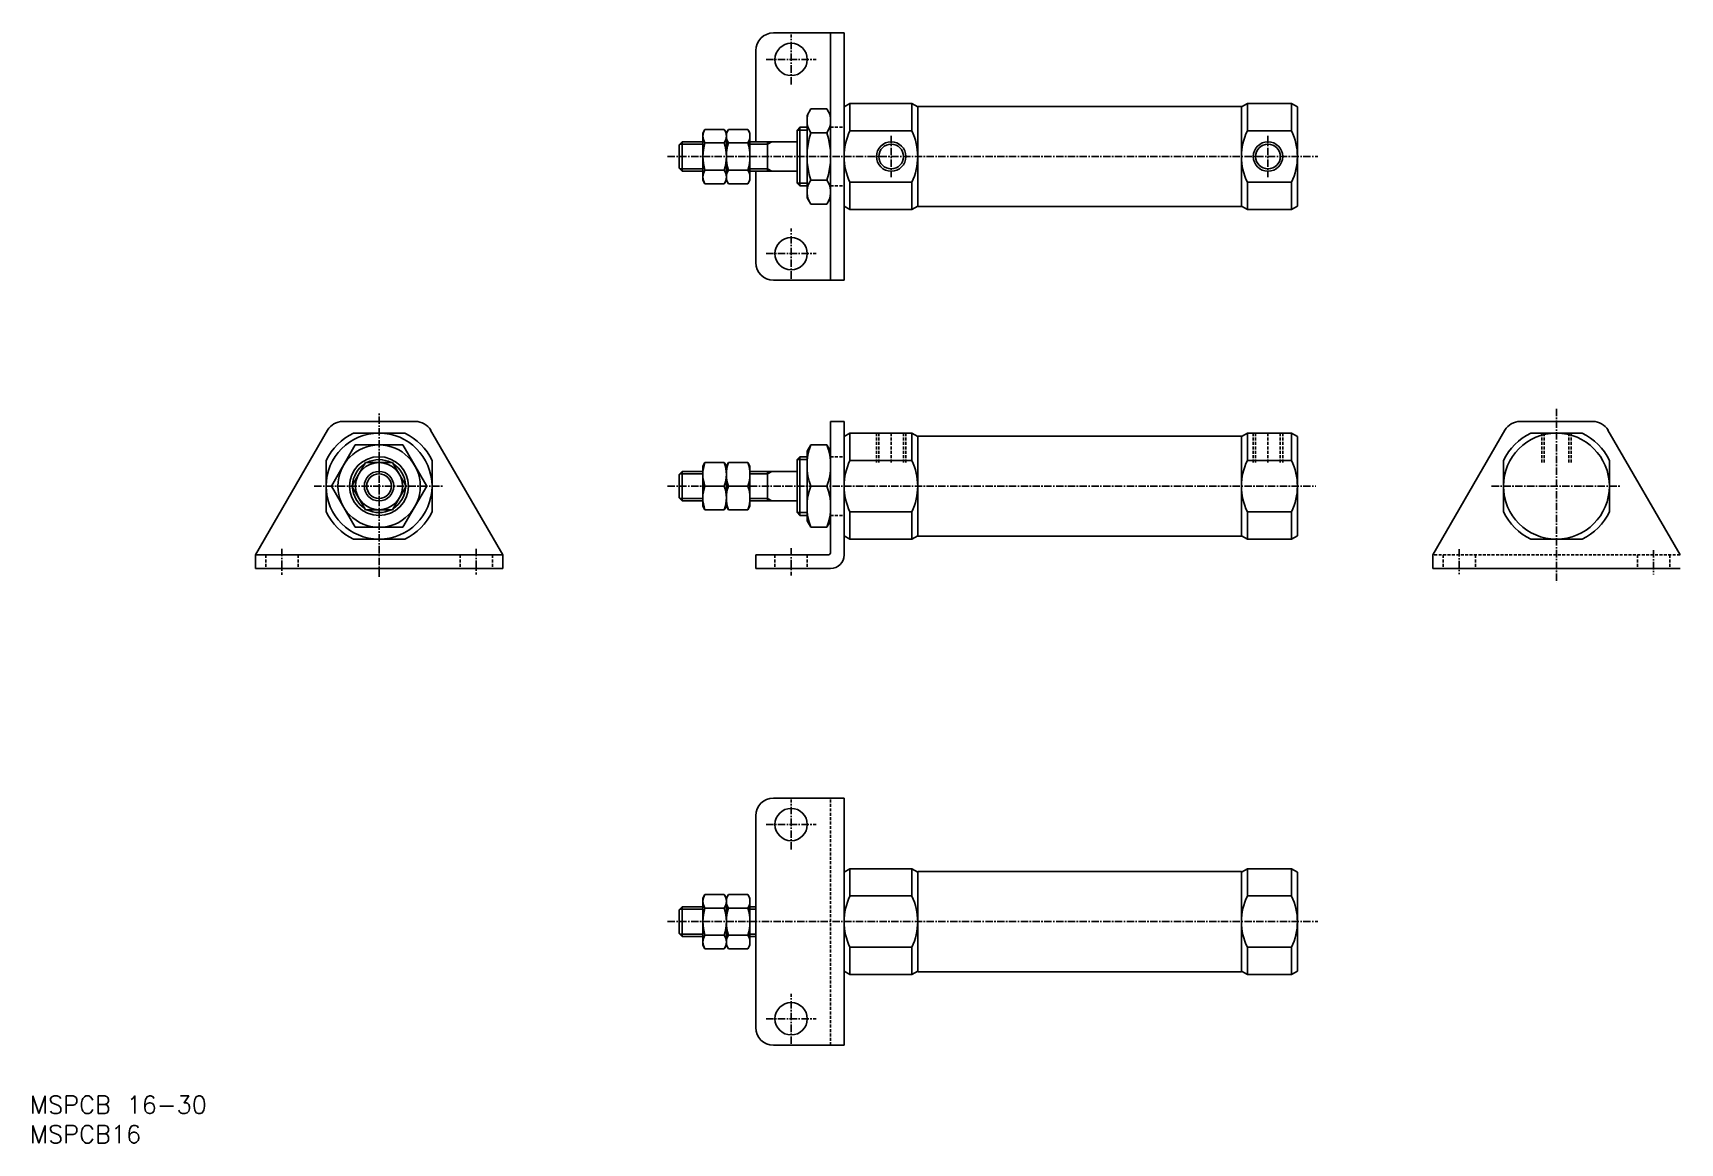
# Model space of a CAD drawing. Extents: x 1 to 280, y 0 to 189.
import ezdxf

# ---------------------------------------------------------------- set-up
doc = ezdxf.new("R2010")
doc.units = 0
doc.linetypes.add('CENTER', pattern=[2, 1.25, -0.25, 0.25, -0.25])
doc.linetypes.add('DASHED', pattern=[0.75, 0.5, -0.25])
doc.layers.get('0').update_dxf_attribs({"linetype": 'CONTINUOUS'})
doc.layers.add('CENTER', color=1, linetype='CENTER')
doc.styles.get("Standard").update_dxf_attribs({"font": 'txt.shx'})

# ---------------------------------------------------------------- blocks, each defined once
blk = doc.blocks.new('*U23')
at = {"color": 7, "linetype": 'CONTINUOUS'}
blk.add_text('MSPCB16', height=3, dxfattribs=at).set_placement((0, 0))
blk = doc.blocks.new('*U24')
at = {"color": 7, "linetype": 'CONTINUOUS'}
blk.add_text('MSPCB 16-30', height=3, dxfattribs=at).set_placement((0, 5))

msp = doc.modelspace()

# ---------------------------------------------------------------- linework, layer by layer
at = {"color": 7, "linetype": 'CONTINUOUS'}
for p, q in [((126.31, 188.62), (138.31, 188.62)), ((136.01, 146.62), (136.01, 188.62)), ((138.31, 146.62), (138.31, 188.62)), ((123.31, 170.12), (123.31, 185.62)), ((139.31, 176.62), (138.31, 176.05)), ((139.31, 176.62), (149.81, 176.62)), ((139.31, 176.62), (139.31, 171.98)), ((149.81, 176.62), (149.81, 171.98)), ((149.81, 176.62), (150.81, 176.05)), ((206.81, 176.62), (205.81, 176.05)), ((206.81, 176.62), (206.81, 171.98)), ((206.81, 176.62), (214.31, 176.62)), ((214.31, 176.62), (214.31, 171.98)), ((214.31, 176.62), (215.31, 176.05)), ((132.01, 174.62), (132.64, 175.71)), ((132.01, 174.62), (132.01, 160.62)), ((132.64, 175.71), (135.39, 175.71)), ((136.01, 174.62), (135.39, 175.71)), ((136.01, 174.62), (136.01, 160.62)), ((138.31, 176.05), (138.31, 159.2)), ((150.81, 176.12), (205.81, 176.12)), ((150.81, 176.05), (150.81, 159.2)), ((205.81, 176.05), (205.81, 159.2)), ((215.31, 176.05), (215.31, 159.2)), ((114.31, 171.62), (114.67, 172.24)), ((114.31, 171.62), (114.31, 163.62)), ((114.67, 172.24), (117.96, 172.24)), ((118.31, 171.62), (117.96, 172.24)), ((118.31, 171.62), (118.67, 172.24)), ((118.31, 171.62), (118.31, 163.62)), ((118.67, 172.24), (121.96, 172.24)), ((122.31, 171.62), (121.96, 172.24)), ((122.31, 171.62), (122.31, 163.62)), ((130.31, 172.12), (130.81, 172.62)), ((130.31, 172.12), (130.31, 163.12)), ((130.81, 172.62), (132.01, 172.62)), ((130.81, 172.62), (130.81, 162.62)), ((132.64, 171.66), (135.39, 171.66)), ((139.31, 171.98), (149.81, 171.98)), ((206.81, 171.98), (214.31, 171.98)), ((110.31, 169.62), (110.81, 170.12)), ((110.31, 169.62), (110.31, 165.62)), ((110.81, 170.12), (110.81, 165.12)), ((110.81, 170.12), (114.31, 170.12)), ((114.67, 169.93), (117.96, 169.93)), ((118.67, 169.93), (121.96, 169.93)), ((122.31, 170.12), (130.31, 170.12)), ((125.31, 170.12), (125.31, 165.12)), ((110.31, 165.62), (110.81, 165.12)), ((110.81, 165.12), (114.31, 165.12)), ((114.67, 165.31), (117.96, 165.31)), ((118.67, 165.31), (121.96, 165.31)), ((122.31, 165.12), (130.31, 165.12)), ((123.31, 149.62), (123.31, 165.12)), ((114.31, 163.62), (114.67, 163)), ((114.67, 163), (117.96, 163)), ((118.31, 163.62), (117.96, 163)), ((118.31, 163.62), (118.67, 163)), ((118.67, 163), (121.96, 163)), ((122.31, 163.62), (121.96, 163)), ((130.31, 163.12), (130.81, 162.62)), ((130.81, 162.62), (132.01, 162.62)), ((132.64, 163.58), (135.39, 163.58)), ((139.31, 163.26), (149.81, 163.26)), ((139.31, 163.26), (139.31, 158.62)), ((149.81, 163.26), (149.81, 158.62)), ((206.81, 163.26), (214.31, 163.26)), ((206.81, 163.26), (206.81, 158.62)), ((214.31, 163.26), (214.31, 158.62)), ((132.01, 160.62), (132.64, 159.54)), ((132.64, 159.54), (135.39, 159.54)), ((136.01, 160.62), (135.39, 159.54)), ((139.31, 158.62), (138.31, 159.2)), ((139.31, 158.62), (149.81, 158.62)), ((149.81, 158.62), (150.81, 159.2)), ((150.81, 159.12), (205.81, 159.12)), ((206.81, 158.62), (205.81, 159.2)), ((206.81, 158.62), (214.31, 158.62)), ((214.31, 158.62), (215.31, 159.2)), ((126.31, 146.62), (138.31, 146.62)), ((38.31, 99.92), (50.55, 121.12)), ((53.15, 122.62), (65.48, 122.62)), ((54.96, 120.62), (63.67, 120.62)), ((68.07, 121.12), (80.31, 99.92)), ((136.01, 122.62), (136.01, 100.42)), ((136.01, 122.62), (138.31, 122.62)), ((138.31, 122.62), (138.31, 99.92)), ((139.31, 120.62), (138.31, 120.05)), ((139.31, 120.62), (149.81, 120.62)), ((139.31, 120.62), (139.31, 115.98)), ((149.81, 120.62), (149.81, 115.98)), ((149.81, 120.62), (150.81, 120.05)), ((206.81, 120.62), (205.81, 120.05)), ((206.81, 120.62), (206.81, 115.98)), ((206.81, 120.62), (214.31, 120.62)), ((214.31, 120.62), (214.31, 115.98)), ((214.31, 120.62), (215.31, 120.05)), ((250.55, 121.12), (238.31, 99.92)), ((265.48, 122.62), (253.15, 122.62)), ((254.96, 120.62), (263.67, 120.62)), ((280.31, 99.92), (268.07, 121.12)), ((55.27, 118.62), (51.23, 111.62)), ((55.27, 118.62), (63.36, 118.62)), ((63.36, 118.62), (67.4, 111.62)), ((132.64, 118.62), (132.01, 117.54)), ((132.01, 117.54), (132.01, 105.71)), ((132.64, 118.62), (135.39, 118.62)), ((135.39, 118.62), (136.01, 117.54)), ((136.01, 117.54), (136.01, 105.71)), ((138.31, 120.05), (138.31, 103.2)), ((150.81, 120.12), (205.81, 120.12)), ((150.81, 120.05), (150.81, 103.2)), ((205.81, 120.05), (205.81, 103.2)), ((215.31, 120.05), (215.31, 103.2)), ((50.31, 107.26), (50.31, 115.98)), ((57.01, 115.62), (54.7, 111.62)), ((57.01, 115.62), (61.62, 115.62)), ((61.62, 115.62), (63.93, 111.62)), ((68.31, 107.26), (68.31, 115.98)), ((114.67, 115.62), (114.31, 115)), ((114.31, 115), (114.31, 108.24)), ((114.67, 115.62), (117.96, 115.62)), ((118.31, 115), (117.96, 115.62)), ((118.67, 115.62), (118.31, 115)), ((118.31, 115), (118.31, 108.24)), ((118.67, 115.62), (121.96, 115.62)), ((121.96, 115.62), (122.31, 115)), ((122.31, 115), (122.31, 108.24)), ((130.31, 116.12), (130.81, 116.62)), ((130.31, 116.12), (130.31, 107.12)), ((130.81, 116.62), (132.01, 116.62)), ((130.81, 116.62), (130.81, 106.62)), ((139.31, 115.98), (149.81, 115.98)), ((206.81, 115.98), (214.31, 115.98)), ((250.31, 115.98), (250.31, 107.26)), ((268.31, 115.98), (268.31, 107.26)), ((110.31, 113.62), (110.81, 114.12)), ((110.31, 113.62), (110.31, 109.62)), ((110.81, 114.12), (110.81, 109.12)), ((110.81, 114.12), (114.31, 114.12)), ((122.31, 114.12), (130.31, 114.12)), ((125.31, 114.12), (125.31, 109.12)), ((51.23, 111.62), (55.27, 104.62)), ((54.7, 111.62), (57.01, 107.62)), ((63.93, 111.62), (61.62, 107.62)), ((67.4, 111.62), (63.36, 104.62)), ((110.31, 109.62), (110.81, 109.12)), ((110.81, 109.12), (114.31, 109.12)), ((117.96, 111.62), (114.67, 111.62)), ((118.67, 111.62), (121.96, 111.62)), ((122.31, 109.12), (130.31, 109.12)), ((132.64, 111.62), (135.39, 111.62)), ((61.62, 107.62), (57.01, 107.62)), ((114.67, 107.62), (114.31, 108.24)), ((114.67, 107.62), (117.96, 107.62)), ((117.96, 107.62), (118.31, 108.24)), ((118.67, 107.62), (118.31, 108.24)), ((118.67, 107.62), (121.96, 107.62)), ((121.96, 107.62), (122.31, 108.24)), ((130.31, 107.12), (130.81, 106.62)), ((130.81, 106.62), (132.01, 106.62)), ((139.31, 107.26), (149.81, 107.26)), ((139.31, 107.26), (139.31, 102.62)), ((149.81, 107.26), (149.81, 102.62)), ((206.81, 107.26), (214.31, 107.26)), ((206.81, 107.26), (206.81, 102.62)), ((214.31, 107.26), (214.31, 102.62)), ((63.36, 104.62), (55.27, 104.62)), ((132.64, 104.62), (132.01, 105.71)), ((132.64, 104.62), (135.39, 104.62)), ((135.39, 104.62), (136.01, 105.71)), ((54.96, 102.62), (63.67, 102.62)), ((139.31, 102.62), (138.31, 103.2)), ((139.31, 102.62), (149.81, 102.62)), ((149.81, 102.62), (150.81, 103.2)), ((150.81, 103.12), (205.81, 103.12)), ((206.81, 102.62), (205.81, 103.2)), ((206.81, 102.62), (214.31, 102.62)), ((214.31, 102.62), (215.31, 103.2)), ((254.96, 102.62), (263.67, 102.62)), ((38.31, 99.92), (38.31, 97.62)), ((38.31, 99.92), (80.31, 99.92)), ((80.31, 99.92), (80.31, 97.62)), ((123.31, 99.92), (135.51, 99.92)), ((123.31, 99.92), (123.31, 97.62)), ((238.31, 99.92), (238.31, 97.62)), ((38.31, 97.62), (80.31, 97.62)), ((123.31, 97.62), (136.01, 97.62)), ((280.31, 97.62), (238.31, 97.62)), ((126.31, 58.62), (138.31, 58.62)), ((138.31, 16.62), (138.31, 58.62)), ((123.31, 37.62), (123.31, 55.62)), ((139.31, 46.62), (138.31, 46.05)), ((138.31, 46.05), (138.31, 29.2)), ((139.31, 46.62), (149.81, 46.62)), ((139.31, 46.62), (139.31, 41.98)), ((149.81, 46.62), (149.81, 41.98)), ((149.81, 46.62), (150.81, 46.05)), ((150.81, 46.12), (205.81, 46.12)), ((150.81, 46.05), (150.81, 29.2)), ((206.81, 46.62), (205.81, 46.05)), ((205.81, 46.05), (205.81, 29.2)), ((206.81, 46.62), (206.81, 41.98)), ((206.81, 46.62), (214.31, 46.62)), ((214.31, 46.62), (214.31, 41.98)), ((214.31, 46.62), (215.31, 46.05)), ((215.31, 46.05), (215.31, 29.2)), ((114.31, 41.62), (114.67, 42.24)), ((114.67, 42.24), (117.96, 42.24)), ((118.31, 41.62), (117.96, 42.24)), ((118.31, 41.62), (118.67, 42.24)), ((118.67, 42.24), (121.96, 42.24)), ((122.31, 41.62), (121.96, 42.24)), ((139.31, 41.98), (149.81, 41.98)), ((206.81, 41.98), (214.31, 41.98)), ((110.31, 39.62), (110.81, 40.12)), ((110.31, 39.62), (110.31, 35.62)), ((110.81, 40.12), (110.81, 35.12)), ((110.81, 40.12), (114.31, 40.12)), ((114.31, 41.62), (114.31, 33.62)), ((114.67, 39.93), (117.96, 39.93)), ((118.31, 41.62), (118.31, 33.62)), ((118.67, 39.93), (121.96, 39.93)), ((122.31, 41.62), (122.31, 33.62)), ((122.31, 40.12), (123.31, 40.12)), ((123.31, 19.62), (123.31, 37.62)), ((110.31, 35.62), (110.81, 35.12)), ((110.81, 35.12), (114.31, 35.12)), ((114.31, 33.62), (114.67, 33)), ((114.67, 35.31), (117.96, 35.31)), ((118.31, 33.62), (117.96, 33)), ((118.31, 33.62), (118.67, 33)), ((118.67, 35.31), (121.96, 35.31)), ((122.31, 33.62), (121.96, 33)), ((122.31, 35.12), (123.31, 35.12)), ((114.67, 33), (117.96, 33)), ((118.67, 33), (121.96, 33)), ((139.31, 33.26), (149.81, 33.26)), ((139.31, 33.26), (139.31, 28.62)), ((149.81, 33.26), (149.81, 28.62)), ((206.81, 33.26), (214.31, 33.26)), ((206.81, 33.26), (206.81, 28.62)), ((214.31, 33.26), (214.31, 28.62)), ((139.31, 28.62), (138.31, 29.2)), ((139.31, 28.62), (149.81, 28.62)), ((149.81, 28.62), (150.81, 29.2)), ((150.81, 29.12), (205.81, 29.12)), ((206.81, 28.62), (205.81, 29.2)), ((206.81, 28.62), (214.31, 28.62)), ((214.31, 28.62), (215.31, 29.2)), ((126.31, 16.62), (138.31, 16.62))]:
    msp.add_line(p, q, dxfattribs=at)
at = {"color": 3, "linetype": 'CONTINUOUS'}
for p, q in [((130.31, 172.12), (132.01, 172.12)), ((110.41, 169.72), (114.31, 169.72)), ((122.31, 169.72), (125.31, 169.72)), ((125.31, 169.72), (126.01, 170.12)), ((110.41, 165.52), (114.31, 165.52)), ((122.31, 165.52), (125.31, 165.52)), ((125.31, 165.52), (126.01, 165.12)), ((130.31, 163.12), (132.01, 163.12)), ((130.31, 116.12), (132.01, 116.12)), ((110.41, 113.72), (114.31, 113.72)), ((122.31, 113.72), (125.31, 113.72)), ((125.31, 113.72), (126.01, 114.12)), ((110.41, 109.52), (114.31, 109.52)), ((122.31, 109.52), (125.31, 109.52)), ((125.31, 109.52), (126.01, 109.12)), ((130.31, 107.12), (132.01, 107.12)), ((110.41, 39.72), (114.31, 39.72)), ((122.31, 39.72), (123.31, 39.72)), ((110.41, 35.52), (114.31, 35.52)), ((122.31, 35.52), (123.31, 35.52))]:
    msp.add_line(p, q, dxfattribs=at)
at = {"color": 3, "linetype": 'DASHED'}
for p, q in [((136.01, 172.62), (138.31, 172.62)), ((136.01, 162.62), (138.31, 162.62)), ((143.81, 120.62), (143.81, 115.62)), ((144.21, 120.62), (144.21, 115.62)), ((146.31, 120.62), (146.31, 115.62)), ((148.41, 120.62), (148.41, 115.62)), ((148.81, 120.62), (148.81, 115.62)), ((207.81, 120.62), (207.81, 115.62)), ((208.21, 120.62), (208.21, 115.62)), ((210.31, 120.62), (210.31, 115.62)), ((212.41, 120.62), (212.41, 115.62)), ((212.81, 120.62), (212.81, 115.62)), ((256.81, 120.62), (256.81, 115.62)), ((257.21, 120.62), (257.21, 115.62)), ((261.41, 120.62), (261.41, 115.62)), ((261.81, 120.62), (261.81, 115.62)), ((136.01, 116.62), (138.31, 116.62)), ((136.01, 106.62), (138.31, 106.62)), ((40.06, 99.92), (40.06, 97.62)), ((45.56, 99.92), (45.56, 97.62)), ((73.06, 99.92), (73.06, 97.62)), ((78.56, 99.92), (78.56, 97.62)), ((126.56, 99.92), (126.56, 97.62)), ((132.06, 99.92), (132.06, 97.62)), ((280.31, 99.92), (238.31, 99.92)), ((240.06, 99.92), (240.06, 97.62)), ((245.56, 99.92), (245.56, 97.62)), ((273.06, 99.92), (273.06, 97.62)), ((278.56, 99.92), (278.56, 97.62)), ((136.01, 16.62), (136.01, 58.62))]:
    msp.add_line(p, q, dxfattribs=at)
at = {"color": 7, "linetype": 'CONTINUOUS'}
for centre, radius in [((129.31, 184.12), 2.75), ((146.31, 167.62), 2.1), ((210.31, 167.62), 2.1), ((129.31, 151.12), 2.75), ((59.31, 111.62), 9), ((259.31, 111.62), 9), ((59.31, 111.62), 7), ((59.31, 111.62), 5), ((59.31, 111.62), 4), ((59.31, 111.62), 2.5), ((129.31, 54.12), 2.75), ((129.31, 21.12), 2.75)]:
    msp.add_circle(centre, radius, dxfattribs=at)
at = {"color": 3, "linetype": 'CONTINUOUS'}
for centre, radius in [((146.31, 167.62), 2.5), ((210.31, 167.62), 2.5), ((59.31, 111.62), 2.1)]:
    msp.add_circle(centre, radius, dxfattribs=at)
at = {"color": 7, "linetype": 'CONTINUOUS'}
for centre, radius, start, end in [((126.31, 185.62), 3, 90, 180), ((135.59, 173.69), 3.58, 145.6158, 214.3842), ((132.44, 173.69), 3.58, 325.6158, 34.3842), ((116.36, 171.09), 2.04, 145.6158, 214.3842), ((116.27, 171.09), 2.04, 325.6158, 34.3842), ((120.36, 171.09), 2.04, 145.6158, 214.3842), ((120.27, 171.09), 2.04, 325.6158, 34.3842), ((145.39, 167.62), 13.37, 162.412, 197.588), ((122.64, 167.62), 13.37, 342.412, 17.588), ((148.31, 167.62), 10, 154.1581, 205.8419), ((140.81, 167.62), 10, 334.1581, 25.8419), ((215.81, 167.62), 10, 154.1581, 205.8419), ((205.31, 167.62), 10, 334.1581, 25.8419), ((121.96, 167.62), 7.64, 162.412, 197.588), ((110.67, 167.62), 7.64, 342.412, 17.588), ((125.96, 167.62), 7.64, 162.412, 197.588), ((114.67, 167.62), 7.64, 342.412, 17.588), ((116.36, 164.16), 2.04, 145.6158, 214.3842), ((116.27, 164.16), 2.04, 325.6158, 34.3842), ((120.36, 164.16), 2.04, 145.6158, 214.3842), ((120.27, 164.16), 2.04, 325.6158, 34.3842), ((135.59, 161.56), 3.58, 145.6158, 205.6158), ((132.44, 161.56), 3.58, 334.3842, 34.3842), ((126.31, 149.62), 3, 180, 270), ((59.31, 111.62), 10, 115.8419, 154.1581), ((53.15, 119.62), 3, 90, 150), ((59.31, 111.62), 10, 25.8419, 64.1581), ((65.48, 119.62), 3, 30, 90), ((259.31, 111.62), 10, 115.8419, 154.1581), ((253.15, 119.62), 3, 90, 150), ((259.31, 111.62), 10, 25.8419, 64.1581), ((265.48, 119.62), 3, 30, 90), ((142.12, 115.12), 10.11, 159.7438, 200.2562), ((125.91, 115.12), 10.11, 339.7438, 20.2562), ((120.09, 113.62), 5.78, 159.7438, 200.2562), ((112.54, 113.62), 5.78, 339.7438, 20.2562), ((124.09, 113.62), 5.78, 159.7438, 200.2562), ((116.54, 113.62), 5.78, 339.7438, 20.2562), ((148.31, 111.62), 10, 154.1581, 205.8419), ((140.81, 111.62), 10, 334.1581, 25.8419), ((215.81, 111.62), 10, 154.1581, 205.8419), ((205.31, 111.62), 10, 334.1581, 25.8419), ((120.09, 109.62), 5.78, 159.7438, 200.2562), ((112.54, 109.62), 5.78, 339.7438, 20.2562), ((124.09, 109.62), 5.78, 159.7438, 200.2562), ((116.54, 109.62), 5.78, 339.7438, 20.2562), ((142.12, 108.12), 10.11, 159.7438, 200.2562), ((125.91, 108.12), 10.11, 339.7438, 20.2562), ((59.31, 111.62), 10, 205.8419, 244.1581), ((59.31, 111.62), 10, 295.8419, 334.1581), ((259.31, 111.62), 10, 205.8419, 244.1581), ((259.31, 111.62), 10, 295.8419, 334.1581), ((135.51, 100.42), 0.5, 270, 0), ((136.01, 99.92), 2.3, 270, 0), ((126.31, 55.62), 3, 90, 180), ((116.36, 41.09), 2.04, 145.6158, 214.3842), ((116.27, 41.09), 2.04, 325.6158, 34.3842), ((120.36, 41.09), 2.04, 145.6158, 214.3842), ((120.27, 41.09), 2.04, 325.6158, 34.3842), ((148.31, 37.62), 10, 154.1581, 205.8419), ((140.81, 37.62), 10, 334.1581, 25.8419), ((215.81, 37.62), 10, 154.1581, 205.8419), ((205.31, 37.62), 10, 334.1581, 25.8419), ((121.96, 37.62), 7.64, 162.412, 197.588), ((110.67, 37.62), 7.64, 342.412, 17.588), ((125.96, 37.62), 7.64, 162.412, 197.588), ((114.67, 37.62), 7.64, 342.412, 17.588), ((116.36, 34.16), 2.04, 145.6158, 214.3842), ((116.27, 34.16), 2.04, 325.6158, 34.3842), ((120.36, 34.16), 2.04, 145.6158, 214.3842), ((120.27, 34.16), 2.04, 325.6158, 34.3842), ((126.31, 19.62), 3, 180, 270)]:
    msp.add_arc(centre, radius, start, end, dxfattribs=at)
at = {"color": 3, "linetype": 'CONTINUOUS'}
for start, end in [(122.734, 177.266), (62.734, 117.266), (2.734, 57.266), (182.734, 237.266), (302.734, 357.266), (242.734, 297.266)]:
    msp.add_arc((59.31, 111.62), 4.5, start, end, dxfattribs=at)
at = {"color": 7, "linetype": 'CONTINUOUS'}
for p in [(129.31, 167.62), (59.31, 97.62), (129.31, 97.62), (259.31, 97.62), (129.31, 37.62)]:
    msp.add_point(p, dxfattribs=at)
at = {"layer": 'CENTER', "color": 1, "linetype": 'CENTER'}
for p, q in [((129.31, 179.87), (129.31, 188.37)), ((125.06, 184.12), (133.56, 184.12)), ((146.31, 171.12), (146.31, 164.12)), ((210.31, 171.12), (210.31, 164.12)), ((108.31, 167.62), (218.8, 167.62)), ((129.31, 146.87), (129.31, 155.37)), ((125.06, 151.12), (133.56, 151.12)), ((59.31, 96.2), (59.31, 124.02)), ((259.31, 124.77), (259.31, 95.26)), ((48.31, 111.62), (70.31, 111.62)), ((108.31, 111.62), (218.44, 111.62)), ((248.31, 111.62), (270.31, 111.62)), ((42.81, 100.96), (42.81, 96.57)), ((75.81, 100.96), (75.81, 96.62)), ((129.31, 101.07), (129.31, 96.46)), ((242.81, 100.9), (242.81, 96.68)), ((275.81, 100.73), (275.81, 96.62)), ((129.31, 49.87), (129.31, 58.37)), ((125.06, 54.12), (133.56, 54.12)), ((108.31, 37.62), (218.8, 37.62)), ((129.31, 16.87), (129.31, 25.37)), ((125.06, 21.12), (133.56, 21.12))]:
    msp.add_line(p, q, dxfattribs=at)

# ---------------------------------------------------------------- block references
at = {"color": 7, "linetype": 'CONTINUOUS'}
for name in ['*U24', '*U23']:
    msp.add_blockref(name, (0, 0), dxfattribs=at)

doc.saveas('drawing.dxf')
